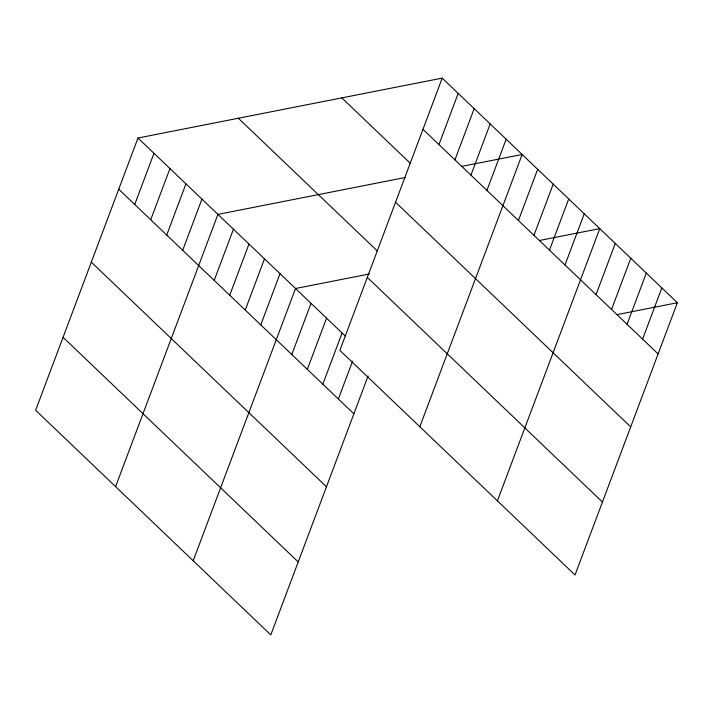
<?xml version="1.0" encoding="UTF-8"?>
<svg xmlns="http://www.w3.org/2000/svg" width="713" height="713" viewBox="0 0 713 713"><rect width="100%" height="100%" fill="white"/><g stroke="black" fill="none" stroke-linecap="round" stroke-linejoin="round"><path stroke-width="1.07" d="M442.212 78.109L339.887 350.359L575.017 574.99L677.35 302.74L442.212 78.109L137.983 138.01L35.65 410.26L270.788 634.891L368.113 375.956M134.73 204.479L153.972 153.286M150.719 219.756L169.961 168.562M166.708 235.032L185.95 183.838M182.697 250.308L201.939 199.114M115.595 486.631L217.928 214.39L405.43 177.466M214.203 280.405L233.445 229.212M229.72 295.227L248.962 244.042M245.245 310.057L264.487 258.864M260.762 324.878L280.004 273.694M193.187 560.766L295.521 288.515L369.494 273.952M291.795 354.53L311.037 303.346M307.321 369.361L326.563 318.167M322.837 384.182L342.08 332.989M338.354 399.013L352.596 361.126M438.958 144.579L458.201 93.385M454.947 159.846L474.19 108.661M470.936 175.122L490.179 123.937M486.926 190.398L506.168 139.204M419.832 426.731L522.157 154.48L461.926 166.343M518.44 220.495L537.682 169.311M533.957 235.326L553.199 184.132M549.473 250.147L568.716 198.963M564.999 264.978L584.232 213.784M497.424 500.856L599.758 228.615L539.518 240.468M596.032 294.629L615.274 243.436M611.549 309.451L630.791 258.258M627.075 324.281L646.308 273.088M642.591 339.103L661.833 287.909M617.11 314.602L677.35 302.74M422.969 129.303L658.108 353.933M341.821 97.877L410.572 163.562M395.555 202.251L630.693 426.882M238.374 118.242L377.293 250.958M367.302 277.41L602.44 502.041M137.983 138.01L345.181 335.957M118.741 189.203L353.88 413.834M91.317 262.152L326.456 486.783M63.074 337.311L298.203 561.942"/></g></svg>
